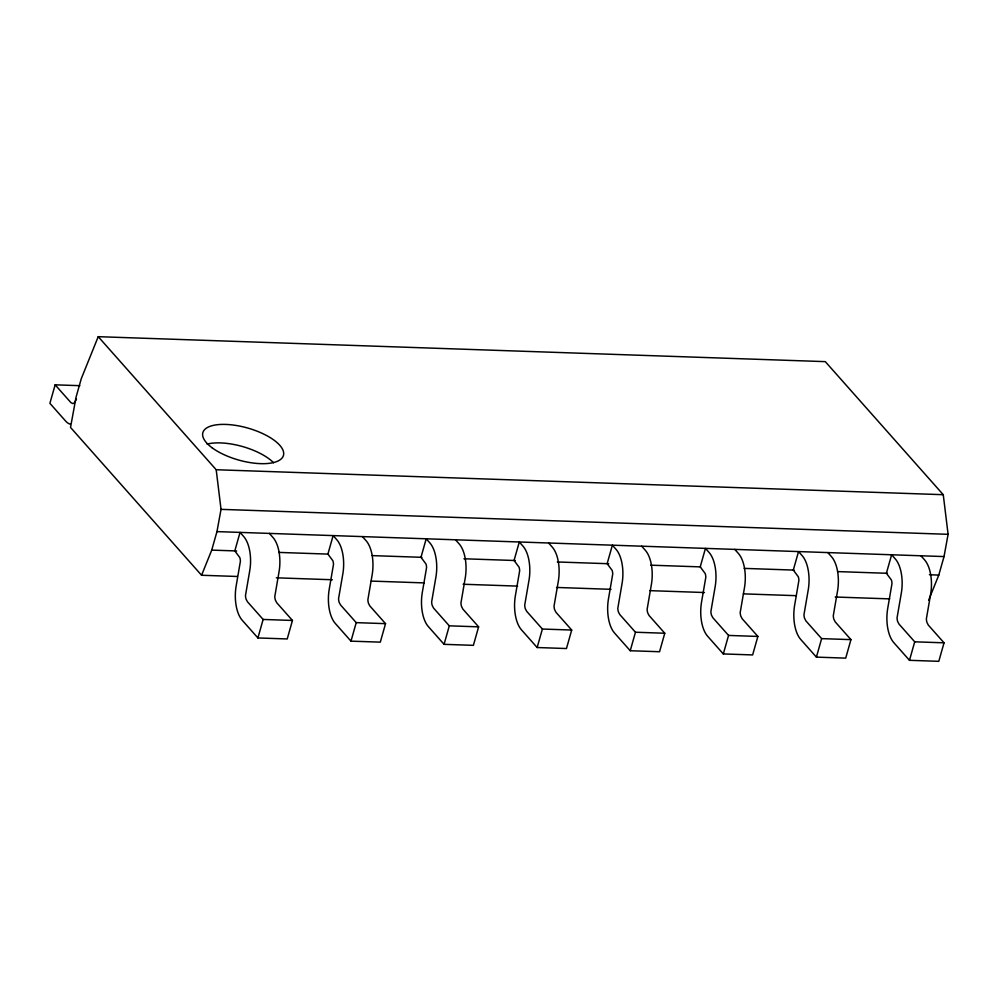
<?xml version="1.0" encoding="UTF-8"?>
<svg xmlns="http://www.w3.org/2000/svg" width="998" height="998" viewBox="0 0 998 998"><rect width="100%" height="100%" fill="white"/><g stroke="black" fill="none" stroke-linecap="round" stroke-linejoin="round"><path stroke-width="1.5" d="M201.571 575.26L211.726 550.11L216.965 531.61L221.032 509.354L216.192 469.734L98.228 336.675L81.312 378.591L76.073 397.092L70.521 427.431L201.571 575.26L237.387 576.482M928.639 600.222L938.794 575.073L944.033 556.572L948.1 534.317L943.26 494.696L825.296 361.638L98.228 336.675M79.828 385.677L55.14 384.829L49.9 403.329L65.606 421.044A29.329 14.184 -88 0 0 70.272 424.187M257.908 637.947L263.135 619.446L247.429 601.732L246.082 599.149A8.383 4.054 -88 0 1 245.483 595.519L249.537 571.879A29.329 14.184 -88 0 0 243.687 536.512L240.044 532.396L234.817 550.896L239.807 557.595A8.383 4.054 -88 0 1 240.406 561.225L236.351 584.865A29.329 14.184 -88 0 0 242.202 620.232L257.908 637.947L287.224 638.957L292.451 620.457L276.745 602.742L275.398 600.147A8.383 4.054 -88 0 1 274.799 596.517L278.854 572.877A29.329 14.184 -88 0 0 273.003 537.51L269.36 533.406M350.984 641.14L356.224 622.64L340.518 604.925L339.158 602.343A8.383 4.054 -88 0 1 338.559 598.713L342.626 575.073A29.329 14.184 -88 0 0 336.775 539.706L333.132 535.602L327.893 554.09L332.895 560.789A8.383 4.054 -88 0 1 333.494 564.419L329.427 588.059A29.329 14.184 -88 0 0 335.278 623.426L350.984 641.14L380.3 642.151L385.54 623.65L369.834 605.936L368.487 603.353A8.383 4.054 -88 0 1 367.875 599.723L371.942 576.071A29.329 14.184 -88 0 0 366.091 540.716L362.449 536.6M444.073 644.334L449.3 625.833L433.594 608.119L432.246 605.537A8.383 4.054 -88 0 1 431.647 601.906L435.702 578.266A29.329 14.184 -88 0 0 429.851 542.9L426.208 538.795L420.981 557.296L425.971 563.982A8.383 4.054 -88 0 1 426.57 567.613L422.516 591.253A29.329 14.184 -88 0 0 428.367 626.619L444.073 644.334L473.389 645.344L478.616 626.844L462.91 609.129L461.563 606.547A8.383 4.054 -88 0 1 460.964 602.917L465.018 579.277A29.329 14.184 -88 0 0 459.167 543.91L455.525 539.793M537.149 647.527L542.388 629.039L526.682 611.325L525.322 608.73A8.383 4.054 -88 0 1 524.723 605.1L528.79 581.46A29.329 14.184 -88 0 0 522.94 546.093L519.297 541.989L514.057 560.489L519.06 567.176A8.383 4.054 -88 0 1 519.659 570.806L515.592 594.446A29.329 14.184 -88 0 0 521.443 629.813L537.149 647.527L566.465 648.538L571.704 630.037L555.998 612.323L554.651 609.741A8.383 4.054 -88 0 1 554.04 606.11L558.107 582.47A29.329 14.184 -88 0 0 552.256 547.104L548.613 542.999M630.237 650.733L635.464 632.233L619.758 614.519L618.411 611.936A8.383 4.054 -88 0 1 617.812 608.306L621.866 584.653A29.329 14.184 -88 0 0 616.016 549.299L612.373 545.182L607.146 563.683L612.136 570.369A8.383 4.054 -88 0 1 612.735 574.012L608.68 597.652A29.329 14.184 -88 0 0 614.531 633.019L630.237 650.733L659.553 651.731L664.78 633.243L649.074 615.516L647.727 612.934A8.383 4.054 -88 0 1 647.128 609.304L651.183 585.664A29.329 14.184 -88 0 0 645.332 550.297L641.689 546.193M723.313 653.927L728.552 635.427L712.846 617.712L711.487 615.13A8.383 4.054 -88 0 1 710.888 611.5L714.955 587.859A29.329 14.184 -88 0 0 709.104 552.493L705.461 548.376L700.222 566.876L705.224 573.576A8.383 4.054 -88 0 1 705.823 577.206L701.756 600.846A29.329 14.184 -88 0 0 707.607 636.213L723.313 653.927L752.629 654.938L757.869 636.437L742.163 618.723L740.815 616.14A8.383 4.054 -88 0 1 740.204 612.498L744.271 588.857A29.329 14.184 -88 0 0 738.42 553.491L734.778 549.387M816.401 657.121L821.628 638.62L805.922 620.906L804.575 618.323A8.383 4.054 -88 0 1 803.976 614.693L808.031 591.053A29.329 14.184 -88 0 0 802.18 555.686L798.537 551.582L793.31 570.07L798.3 576.769A8.383 4.054 -88 0 1 798.899 580.399L794.845 604.039A29.329 14.184 -88 0 0 800.695 639.406L816.401 657.121L845.718 658.131L850.945 639.631L835.239 621.916L833.891 619.334A8.383 4.054 -88 0 1 833.293 615.704L837.359 592.051A29.329 14.184 -88 0 0 831.496 556.697L827.853 552.58M909.477 660.314L914.717 641.814L899.011 624.099L897.651 621.517A8.383 4.054 -88 0 1 897.052 617.887L901.119 594.247A29.329 14.184 -88 0 0 895.268 558.88L891.626 554.776L886.386 573.276L891.389 579.963A8.383 4.054 -88 0 1 891.987 583.593L887.921 607.233A29.329 14.184 -88 0 0 893.771 642.6L909.477 660.314L938.794 661.325L944.033 642.824L928.327 625.11L926.98 622.527A8.383 4.054 -88 0 1 926.369 618.897L930.435 595.257A29.329 14.184 -88 0 0 924.585 559.89L920.942 555.774M76.459 399.125L74.513 402.668A8.383 4.054 -88 0 1 72.642 403.516L70.846 402.543L55.14 384.829M216.192 469.734L943.26 494.696M221.032 509.354L948.1 534.317M216.965 531.61L944.033 556.572M211.726 550.11L236.638 550.958M278.679 552.405L328.492 554.115M372.092 555.612L421.904 557.321M463.945 558.768L515.317 560.527M557.358 561.974L608.73 563.733M650.771 565.18L700.596 566.889M744.184 568.386L794.009 570.095M837.596 571.592L887.422 573.301M929.45 574.748L938.794 575.073M276.309 577.817L332.359 579.751M371.281 581.086L424.212 582.907M463.134 584.242L517.625 586.113M556.547 587.448L611.038 589.319M649.96 590.654L704.451 592.525M743.373 593.86L796.304 595.681M835.226 597.016L889.717 598.887M263.135 619.446L292.451 620.457M356.224 622.64L385.54 623.65M449.3 625.833L478.616 626.844M542.388 629.039L571.704 630.037M635.464 632.233L664.78 633.243M728.552 635.427L757.869 636.437M821.628 638.62L850.945 639.631M914.717 641.814L944.033 642.824M207.11 444.098A41.891 16.642 15.8 0 1 273.602 462.76M212.25 447.89A41.891 16.642 15.8 0 0 281.349 458.793A41.891 16.642 15.8 0 0 235.827 425.41A41.891 16.642 15.8 0 0 212.25 447.89"/></g></svg>
